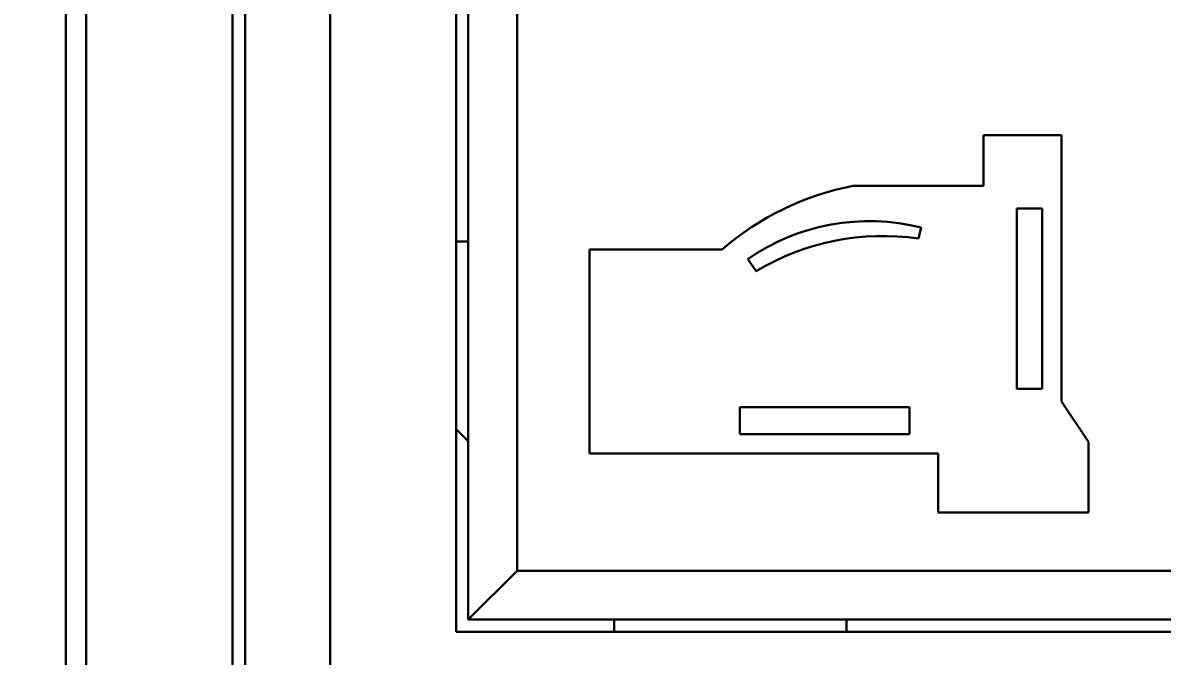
# Model space of a CAD drawing. Header units: millimetres. Extents: x -210 to 210, y -148 to 148.
# Drawn here: x -176.37 to -153.02, y 62.56 to 75.54 of the extents above; entities that cross this region are included whole.
import ezdxf

# ---------------------------------------------------------------- set-up
doc = ezdxf.new("R2010")
doc.units = ezdxf.units.MM
doc.layers.get('0').update_dxf_attribs({"lineweight": 18})
doc.layers.add('尺寸线层', color=3, linetype='Continuous', lineweight=18)
doc.styles.get("Standard").update_dxf_attribs({"font": 'txt.shx'})
doc.dimstyles.get("Standard").update_dxf_attribs({"dimtxt": 0.18, "dimasz": 0.18, "dimexe": 0.18, "dimexo": 0.0625, "dimgap": 0.09, "dimtad": 0, "dimtih": 1, "dimtoh": 1, "dimdec": 4, "dimzin": 0, "dimdsep": 46, "dimtxsty": 'Standard', "dimcen": 0.09, "dimdle": 0.36, "dimadec": 0, "dimazin": 0, "dimtfac": 1, "dimtdec": 4, "dimtofl": 0, "dimtmove": 0, "dimatfit": 3, "dimfxl": 1, "dimtolj": 1, "dimarcsym": 0})

# ---------------------------------------------------------------- blocks, each defined once
blk = doc.blocks.new('*X2')
at = {"layer": '尺寸线层', "linetype": 'Continuous', "transparency": 16777216}
for points in [[(-183.758, 127.055), (-184.175, 124.555), (-183.342, 124.555)], [(-183.758, 45.055), (-184.175, 47.555), (-183.342, 47.555)]]:
    blk.add_hatch(color=0, dxfattribs=at).paths.add_polyline_path(points, flags=0)
at = {"layer": '尺寸线层', "color": 0, "linetype": 'Continuous', "transparency": 16777216}
for p, q in [((-174.366, 127.055), (-185.008, 127.055)), ((-183.758, 87.305), (-183.758, 127.055)), ((-183.758, 84.805), (-183.758, 45.055)), ((-175.117, 45.055), (-185.008, 45.055))]:
    blk.add_line(p, q, dxfattribs=at)
at = {"layer": '尺寸线层', "color": 0, "transparency": 16777216, "insert": (-183.758, 86.055), "char_height": 2.5, "width": 6.07143, "attachment_point": 5}
blk.add_mtext('82', dxfattribs=at)

msp = doc.modelspace()

# ---------------------------------------------------------------- linework, layer by layer
at = {"color": 7, "lineweight": 30}
for p, q in [((-175.491, 46.054), (-175.491, 114.057)), ((-175.072, 46.473), (-175.072, 113.637)), ((-172.072, 51.475), (-172.072, 111.56)), ((-171.81, 52.56), (-171.81, 110.56)), ((-170.072, 53.475), (-170.072, 109.56)), ((-167.491, 63.055), (-167.491, 99.055)), ((-167.241, 98.805), (-167.241, 63.305)), ((-166.241, 97.805), (-166.241, 64.305)), ((-166.241, 64.305), (-132.741, 64.305)), ((-167.241, 63.305), (-131.741, 63.305)), ((-131.491, 63.055), (-167.491, 63.055))]:
    msp.add_line(p, q, dxfattribs=at)
at = {"color": 7, "lineweight": 30, "ltscale": 0.039919}
msp.add_line((-156.683, 73.238), (-155.086, 73.238), dxfattribs=at)
at = {"color": 7, "lineweight": 30, "ltscale": 0.026027}
for p, q in [((-156.683, 72.197), (-156.683, 73.238)), ((-156.683, 73.238), (-156.683, 72.197))]:
    msp.add_line(p, q, dxfattribs=at)
at = {"color": 7, "lineweight": 30, "ltscale": 0.136483}
msp.add_line((-155.086, 73.238), (-155.086, 67.779), dxfattribs=at)
at = {"color": 7, "lineweight": 30, "ltscale": 0.066829}
msp.add_line((-159.356, 72.197), (-156.683, 72.197), dxfattribs=at)
at = {"color": 7, "lineweight": 30, "ltscale": 0.092315}
for p, q in [((-155.997, 71.73), (-155.997, 68.037)), ((-155.477, 68.037), (-155.477, 71.73))]:
    msp.add_line(p, q, dxfattribs=at)
at = {"color": 7, "lineweight": 30, "ltscale": 0.012996}
for p, q in [((-155.477, 71.73), (-155.997, 71.73)), ((-155.997, 68.037), (-155.477, 68.037))]:
    msp.add_line(p, q, dxfattribs=at)
at = {"color": 7, "lineweight": 30, "ltscale": 0.005865}
msp.add_line((-158.015, 71.116), (-157.958, 71.343), dxfattribs=at)
at = {"color": 7, "lineweight": 30, "ltscale": 0.006251}
msp.add_line((-167.241, 71.055), (-167.491, 71.055), dxfattribs=at)
at = {"color": 7, "lineweight": 30, "ltscale": 0.067906}
msp.add_line((-164.755, 70.892), (-162.039, 70.892), dxfattribs=at)
at = {"color": 7, "lineweight": 30, "ltscale": 0.104447}
for p, q in [((-164.755, 66.714), (-164.755, 70.892)), ((-164.755, 70.892), (-164.755, 66.714))]:
    msp.add_line(p, q, dxfattribs=at)
at = {"color": 7, "lineweight": 30, "ltscale": 0.007635}
msp.add_line((-161.515, 70.697), (-161.341, 70.446), dxfattribs=at)
at = {"color": 7, "lineweight": 30, "ltscale": 0.024997}
msp.add_line((-155.086, 67.779), (-154.532, 66.947), dxfattribs=at)
at = {"color": 7, "lineweight": 30, "ltscale": 0.013873}
for p, q in [((-161.674, 67.104), (-161.674, 67.659)), ((-158.2, 67.659), (-158.2, 67.104))]:
    msp.add_line(p, q, dxfattribs=at)
at = {"color": 7, "lineweight": 30, "ltscale": 0.086857}
for p, q in [((-158.2, 67.659), (-161.674, 67.659)), ((-161.674, 67.104), (-158.2, 67.104))]:
    msp.add_line(p, q, dxfattribs=at)
at = {"color": 7, "lineweight": 30, "ltscale": 0.008839}
msp.add_line((-167.491, 67.211), (-167.241, 66.961), dxfattribs=at)
at = {"color": 7, "lineweight": 30, "ltscale": 0.036202}
msp.add_line((-154.532, 66.947), (-154.532, 65.499), dxfattribs=at)
at = {"color": 7, "lineweight": 30, "ltscale": 0.178574}
for p, q in [((-157.612, 66.714), (-164.755, 66.714)), ((-164.755, 66.714), (-157.612, 66.714))]:
    msp.add_line(p, q, dxfattribs=at)
at = {"color": 7, "lineweight": 30, "ltscale": 0.030376}
for p, q in [((-157.612, 65.499), (-157.612, 66.714)), ((-157.612, 66.714), (-157.612, 65.499))]:
    msp.add_line(p, q, dxfattribs=at)
at = {"color": 7, "lineweight": 30, "ltscale": 0.076996}
for p, q in [((-154.532, 65.499), (-157.612, 65.499)), ((-157.612, 65.499), (-154.532, 65.499))]:
    msp.add_line(p, q, dxfattribs=at)
at = {"color": 7, "lineweight": 30, "ltscale": 0.035355}
msp.add_line((-166.241, 64.305), (-167.241, 63.305), dxfattribs=at)
at = {"color": 7, "lineweight": 30, "ltscale": 0.00625}
for p, q in [((-164.25, 63.055), (-164.25, 63.305)), ((-159.491, 63.305), (-159.491, 63.055))]:
    msp.add_line(p, q, dxfattribs=at)
at = {"color": 7, "lineweight": 30}
for centre, radius, start, end in [((-158.258, 66.534), 5.769, 100.967, 130.9421), ((-159.025, 67.104), 4.371, 75.8727, 124.7273), ((-158.749, 66.168), 5.002, 81.5639, 121.213)]:
    msp.add_arc(centre, radius, start, end, dxfattribs=at)

# ---------------------------------------------------------------- dimensions: what is measured, and where the dimension line sits
at = {"layer": '尺寸线层'}
dim = msp.add_linear_dim(base=(-183.758, 127.055), p1=(-174.492, 45.055), p2=(-173.741, 127.055), angle=90, dimstyle='Standard', override={"dimtxt": 2.5, "dimasz": 2.5, "dimexe": 1.25, "dimexo": 0.625, "dimgap": 0.625, "dimtad": 1, "dimdec": 2, "dimzin": 8, "dimdsep": 44, "dimsah": 1, "dimdle": 5, "dimtdec": 2, "dimtofl": 1, "dimatfit": 0, "dimtfill": 1, "dimtzin": 8}, dxfattribs=at)
dim.commit()
dim.dimension.update_dxf_attribs({"geometry": '*X2', "text_midpoint": (-183.758, 86.055)})

doc.saveas('drawing.dxf')
